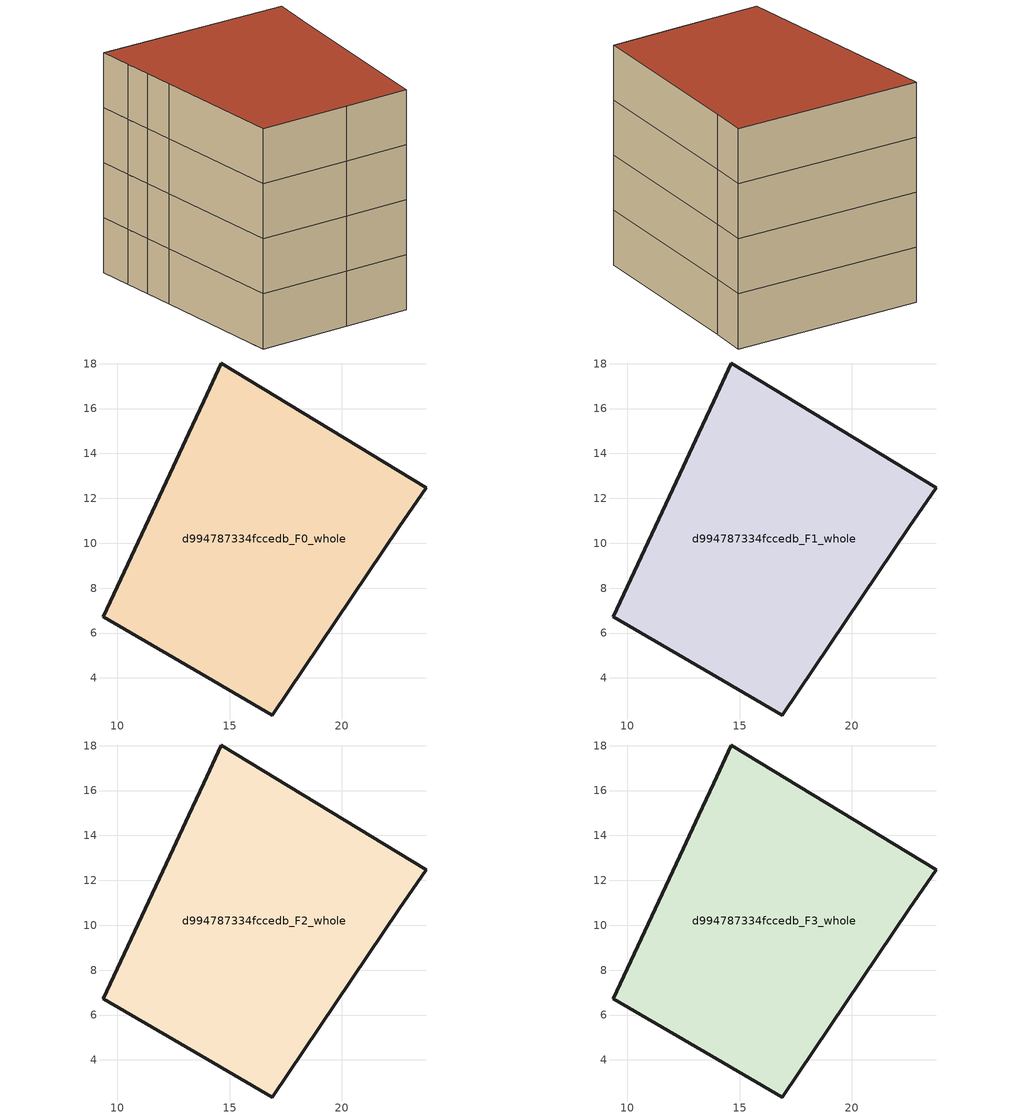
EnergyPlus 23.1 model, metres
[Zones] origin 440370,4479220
d994787334fccedb_F0_whole
 floor ground (EU_floor_Construction): 23.76,12.47 22.55,10.74 16.9,2.35 13.75,4.18 9.38,6.71 12.5,13.42 13.19,14.91 13.85,16.31 14.63,18.03 z0
 wall outside (EU_wall_Construction): 9.38,6.71 13.75,4.18 16.9,2.35 22.55,10.74 23.76,12.47 14.63,18.03 13.85,16.31 13.19,14.91 12.5,13.42 9.38,6.71 z0:3
d994787334fccedb_F1_whole
 floor to d994787334fccedb_F0_whole (EU_floor_Construction): 23.76,12.47 22.55,10.74 16.9,2.35 13.75,4.18 9.38,6.71 12.5,13.42 13.19,14.91 13.85,16.31 14.63,18.03 z3
 wall outside (EU_wall_Construction): 9.38,6.71 13.75,4.18 16.9,2.35 22.55,10.74 23.76,12.47 14.63,18.03 13.85,16.31 13.19,14.91 12.5,13.42 9.38,6.71 z3:6
d994787334fccedb_F2_whole
 floor to d994787334fccedb_F1_whole (EU_floor_Construction): 23.76,12.47 22.55,10.74 16.9,2.35 13.75,4.18 9.38,6.71 12.5,13.42 13.19,14.91 13.85,16.31 14.63,18.03 z6
 wall outside (EU_wall_Construction): 9.38,6.71 13.75,4.18 16.9,2.35 22.55,10.74 23.76,12.47 14.63,18.03 13.85,16.31 13.19,14.91 12.5,13.42 9.38,6.71 z6:9
d994787334fccedb_F3_whole
 floor to d994787334fccedb_F2_whole (EU_floor_Construction): 23.76,12.47 22.55,10.74 16.9,2.35 13.75,4.18 9.38,6.71 12.5,13.42 13.19,14.91 13.85,16.31 14.63,18.03 z9
 wall outside (EU_wall_Construction): 9.38,6.71 13.75,4.18 16.9,2.35 22.55,10.74 23.76,12.47 14.63,18.03 13.85,16.31 13.19,14.91 12.5,13.42 9.38,6.71 z9:12
 roof outside (EU_roof_Construction): 16.9,2.35 22.55,10.74 23.76,12.47 14.63,18.03 13.85,16.31 13.19,14.91 12.5,13.42 9.38,6.71 13.75,4.18 z12
[Building]
EU S2 Campaign: North Axis=0; Terrain=City; Solar Distribution=FullExterior
[Site:Location]
Madrid: Latitude=40.5; Longitude=-3.5; Time Zone=1; Elevation=609
[SizingPeriod:WeatherFileDays]
AnnualSizingPeriod: Begin Month=1; Begin Day of Month=1; End Month=12; End Day of Month=31; Day of Week for Start Day=Monday; Use Weather File Daylight Saving Period=No; Use Weather File Rain and Snow Indicators=No
[MATERIAL]
EU_InternalMass_Material: Roughness=MediumRough; Thickness=0.1; Conductivity=1; Density=1800; Specific Heat=900; Thermal Absorptance=0.9; Solar Absorptance=0.7; Visible Absorptance=0.7
[MATERIAL:NOMASS] Roughness=MediumRough; Thermal Absorptance=0.9; Solar Absorptance=0.7; Visible Absorptance=0.7
Name | Thermal Resistance
EU_wall_NoMass | 1.60022
EU_roof_NoMass | 1.57597
EU_floor_NoMass | 0.470652
[CONSTRUCTION]
EU_wall_Construction: EU_wall_NoMass
EU_roof_Construction: EU_roof_NoMass
EU_floor_Construction: EU_floor_NoMass
EU_InternalMass_Construction: EU_InternalMass_Material
[ZONE] Type=1; Multiplier=1; Ceiling Height=autocalculate; Volume=357.053; Floor Area=autocalculate; Part of Total Floor Area=Yes
d994787334fccedb_F0_whole; d994787334fccedb_F1_whole; d994787334fccedb_F2_whole; d994787334fccedb_F3_whole
[INTERNALMASS] Construction=EU_InternalMass_Construction; Surface Area=119.018
Name | Zone or ZoneList
d994787334fccedb_F0_whole_EU_InternalMass | d994787334fccedb_F0_whole
d994787334fccedb_F1_whole_EU_InternalMass | d994787334fccedb_F1_whole
d994787334fccedb_F2_whole_EU_InternalMass | d994787334fccedb_F2_whole
d994787334fccedb_F3_whole_EU_InternalMass | d994787334fccedb_F3_whole
[OTHEREQUIPMENT] Fuel Type=Electricity; Design Level Calculation Method=Watts/Area; Power per Zone Floor Area=1; Fraction Latent=0; Fraction Radiant=0; Fraction Lost=0; Carbon Dioxide Generation Rate=0; EndUse Subcategory=EU_Step8_InternalGains
Name | Zone or ZoneList or Space or SpaceList | Schedule
EU_Step8_InternalGain_d994787334fccedb_F0_whole_f000 | d994787334fccedb_F0_whole | EU_Step8_GainSchedule_d994787334fccedb_F0_whole_f000
EU_Step8_InternalGain_d994787334fccedb_F1_whole_f000 | d994787334fccedb_F1_whole | EU_Step8_GainSchedule_d994787334fccedb_F1_whole_f000
EU_Step8_InternalGain_d994787334fccedb_F2_whole_f000 | d994787334fccedb_F2_whole | EU_Step8_GainSchedule_d994787334fccedb_F2_whole_f000
EU_Step8_InternalGain_d994787334fccedb_F3_whole_f000 | d994787334fccedb_F3_whole | EU_Step8_GainSchedule_d994787334fccedb_F3_whole_f000
[ZONEVENTILATION:DESIGNFLOWRATE] Schedule=EU_AlwaysOn; Design Flow Rate Calculation Method=AirChanges/Hour; Air Changes per Hour=0.480704; Ventilation Type=Natural; Fan Pressure Rise=0; Fan Total Efficiency=1; Constant Term Coefficient=1; Temperature Term Coefficient=0; Velocity Term Coefficient=0; Velocity Squared Term Coefficient=0; Minimum Indoor Temperature=-100; Maximum Indoor Temperature=100; Delta Temperature=-100; Minimum Outdoor Temperature=-100; Maximum Outdoor Temperature=100; Maximum Wind Speed=40
Name | Zone or ZoneList or Space or SpaceList
EU_ConstantAir_d994787334fccedb_F0_whole | d994787334fccedb_F0_whole
EU_ConstantAir_d994787334fccedb_F1_whole | d994787334fccedb_F1_whole
EU_ConstantAir_d994787334fccedb_F2_whole | d994787334fccedb_F2_whole
EU_ConstantAir_d994787334fccedb_F3_whole | d994787334fccedb_F3_whole
[HVACTEMPLATE:THERMOSTAT] Constant Heating Setpoint=20; Constant Cooling Setpoint=50
EU_HeatOnly_d994787334fccedb_F0_whole; EU_HeatOnly_d994787334fccedb_F1_whole; EU_HeatOnly_d994787334fccedb_F2_whole; EU_HeatOnly_d994787334fccedb_F3_whole
[HVACTEMPLATE:ZONE:IDEALLOADSAIRSYSTEM] System Availability Schedule=EU_AlwaysOn; Maximum Heating Supply Air Temperature=50; Minimum Cooling Supply Air Temperature=13; Maximum Heating Supply Air Humidity Ratio=0.0156; Minimum Cooling Supply Air Humidity Ratio=0.0077; Heating Limit=NoLimit; Cooling Limit=NoLimit; Heating Availability Schedule=EU_AlwaysOn; Cooling Availability Schedule=EU_CoolingOff; Dehumidification Control Type=ConstantSensibleHeatRatio; Cooling Sensible Heat Ratio=0.7; Dehumidification Setpoint=60; Humidification Control Type=None; Humidification Setpoint=30; Outdoor Air Method=None; Outdoor Air Flow Rate per Person=0.00944; Outdoor Air Flow Rate per Zone Floor Area=0; Outdoor Air Flow Rate per Zone=0; Demand Controlled Ventilation Type=None; Outdoor Air Economizer Type=NoEconomizer; Heat Recovery Type=None; Sensible Heat Recovery Effectiveness=0.7; Latent Heat Recovery Effectiveness=0.65
Name | Template Thermostat
d994787334fccedb_F0_whole | EU_HeatOnly_d994787334fccedb_F0_whole
d994787334fccedb_F1_whole | EU_HeatOnly_d994787334fccedb_F1_whole
d994787334fccedb_F2_whole | EU_HeatOnly_d994787334fccedb_F2_whole
d994787334fccedb_F3_whole | EU_HeatOnly_d994787334fccedb_F3_whole
[SIZING:ZONE] Zone Cooling Design Supply Air Temperature Input Method=SupplyAirTemperature; Zone Cooling Design Supply Air Temperature=13; Zone Heating Design Supply Air Temperature Input Method=SupplyAirTemperature; Zone Heating Design Supply Air Temperature=50; Zone Cooling Design Supply Air Humidity Ratio=0.008; Zone Heating Design Supply Air Humidity Ratio=0.008; Cooling Design Air Flow Method=DesignDay; Cooling Design Air Flow Rate=0; Cooling Minimum Air Flow per Zone Floor Area=0.000762; Cooling Minimum Air Flow=0; Cooling Minimum Air Flow Fraction=0.2; Heating Design Air Flow Method=DesignDay; Heating Design Air Flow Rate=0; Heating Maximum Air Flow per Zone Floor Area=0.002032; Heating Maximum Air Flow=0.141576; Heating Maximum Air Flow Fraction=0.3; Account for Dedicated Outdoor Air System=No; Dedicated Outdoor Air System Control Strategy=NeutralSupplyAir; Dedicated Outdoor Air Low Setpoint Temperature for Design=autosize; Dedicated Outdoor Air High Setpoint Temperature for Design=autosize; Zone Load Sizing Method=Sensible Load Only No Latent Load; Zone Latent Cooling Design Supply Air Humidity Ratio Input Method=HumidityRatioDifference; Zone Cooling Design Supply Air Humidity Ratio Difference=0.005; Zone Latent Heating Design Supply Air Humidity Ratio Input Method=HumidityRatioDifference; Zone Humidification Design Supply Air Humidity Ratio Difference=0.005
d994787334fccedb_F0_whole; d994787334fccedb_F1_whole; d994787334fccedb_F2_whole; d994787334fccedb_F3_whole
[SCHEDULE:CONSTANT]
Name | Hourly Value
EU_AlwaysOn | 1
EU_CoolingOff | 0
[SCHEDULE:FILE] Column Number=1; Rows to Skip at Top=0; Number of Hours of Data=8760; Column Separator=Comma; Interpolate to Timestep=No; Minutes per Item=60; Adjust Schedule for Daylight Savings=Yes
Name | File
EU_Step8_GainSchedule_d994787334fccedb_F0_whole_f000 | C:\Users\o_iseri\Desktop\OpenUBEM\openubem\outputs\eu_evidence\EU-11\ES-MAD-BERRUGUETE\idfs\d994787334fccedb\d994787334fccedb_F0_whole_f000_gain.csv
EU_Step8_GainSchedule_d994787334fccedb_F1_whole_f000 | C:\Users\o_iseri\Desktop\OpenUBEM\openubem\outputs\eu_evidence\EU-11\ES-MAD-BERRUGUETE\idfs\d994787334fccedb\d994787334fccedb_F1_whole_f000_gain.csv
EU_Step8_GainSchedule_d994787334fccedb_F2_whole_f000 | C:\Users\o_iseri\Desktop\OpenUBEM\openubem\outputs\eu_evidence\EU-11\ES-MAD-BERRUGUETE\idfs\d994787334fccedb\d994787334fccedb_F2_whole_f000_gain.csv
EU_Step8_GainSchedule_d994787334fccedb_F3_whole_f000 | C:\Users\o_iseri\Desktop\OpenUBEM\openubem\outputs\eu_evidence\EU-11\ES-MAD-BERRUGUETE\idfs\d994787334fccedb\d994787334fccedb_F3_whole_f000_gain.csv
